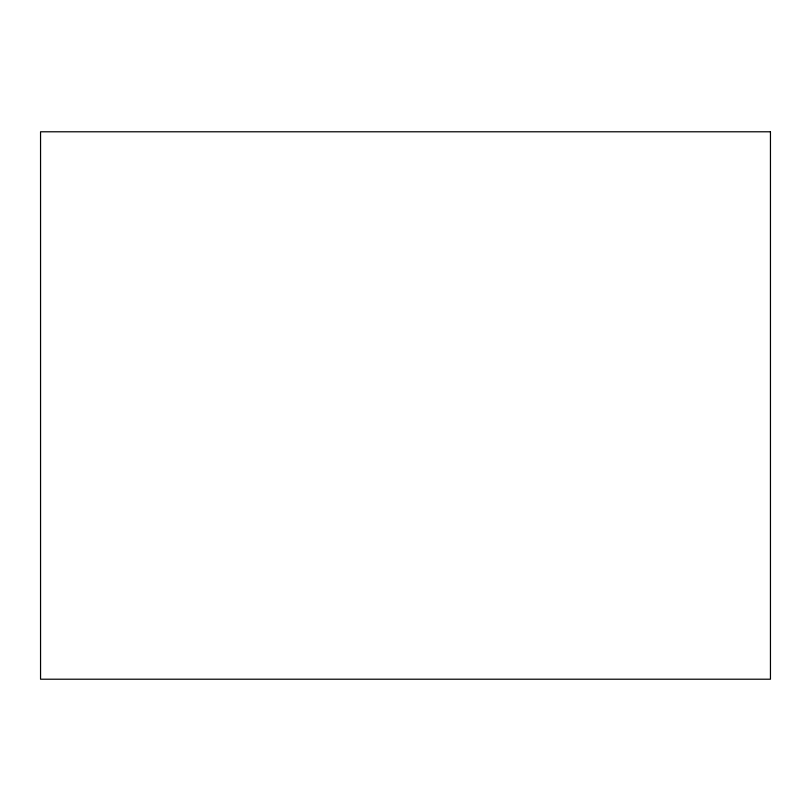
<?xml version="1.0" encoding="UTF-8"?>
<svg xmlns="http://www.w3.org/2000/svg" width="811" height="811" viewBox="0 0 811 811"><rect width="100%" height="100%" fill="white"/><g stroke="black" fill="none" stroke-linecap="round" stroke-linejoin="round"><path stroke-width="1.22" d="M770.45 131.787L40.55 131.787L40.55 679.212L770.45 679.212L770.45 131.787"/></g></svg>
